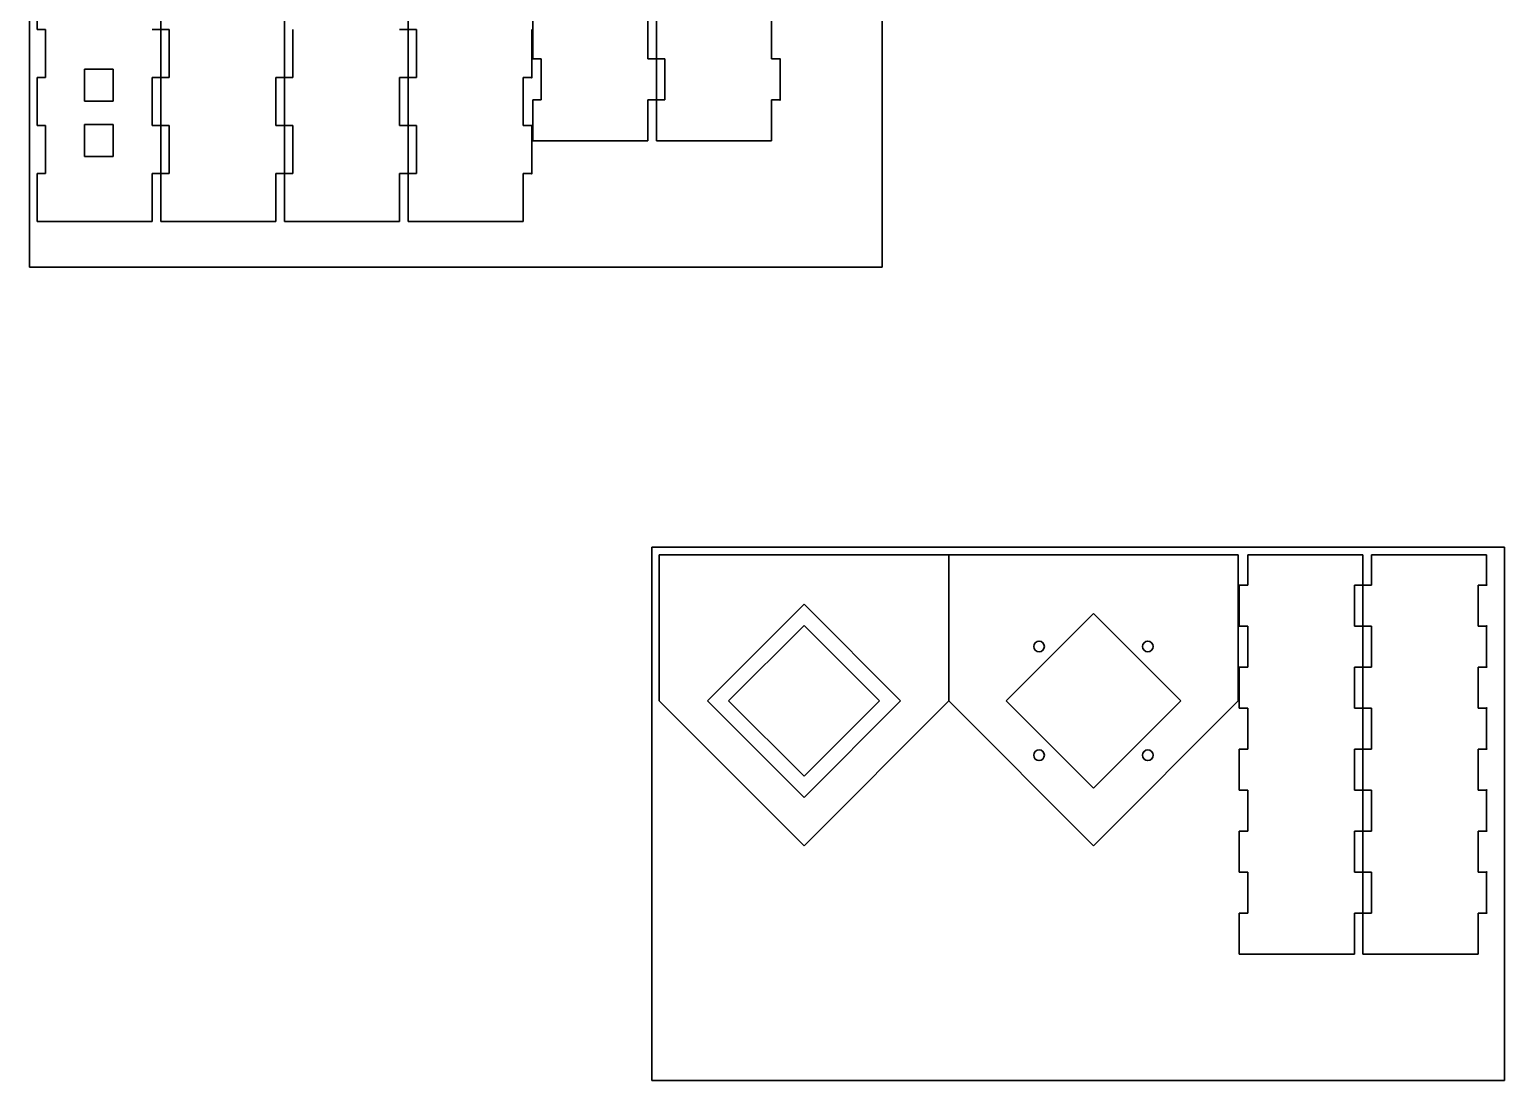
# Model space of a CAD drawing. Header units: millimetres. Extents: x 14254 to 34166, y 4312 to 8625.
# Drawn here: x 30265 to 31649, y 5118 to 6104 of the extents above; entities that cross this region are included whole.
import ezdxf

# ---------------------------------------------------------------- set-up
doc = ezdxf.new("R2010")
doc.units = ezdxf.units.MM
doc.layers.add('Tyk fuldstregslinje (Optegning)', color=7, linetype='Continuous', lineweight=30)

msp = doc.modelspace()

# ---------------------------------------------------------------- linework, layer by layer
at = {"layer": 'Tyk fuldstregslinje (Optegning)'}
for p, q in [((30265.1, 6380.7), (30265.1, 5880.7)), ((31065.1, 5880.7), (31065.1, 6380.7)), ((30388.2, 6373.6), (30388.2, 5923.6)), ((30504.2, 6373.6), (30504.2, 5923.6)), ((30620.2, 6373.6), (30620.2, 5923.6)), ((30272.2, 6103.6), (30272.2, 6148.6)), ((30280.2, 6103.6), (30272.2, 6103.6)), ((30280.2, 6058.6), (30280.2, 6103.6)), ((30280.2, 6103.6), (30280.2, 6058.6)), ((30388.2, 6103.6), (30380.2, 6103.6)), ((30396.2, 6103.6), (30388.2, 6103.6)), ((30396.2, 6103.6), (30396.2, 6058.6)), ((30512.2, 6103.6), (30512.2, 6058.6)), ((30620.2, 6103.6), (30612.2, 6103.6)), ((30628.2, 6103.6), (30620.2, 6103.6)), ((30628.2, 6103.6), (30628.2, 6058.6)), ((30736.2, 6103.6), (30736.2, 6058.6)), ((30737.2, 6114.6), (30737.2, 6076.1)), ((30845.2, 6114.6), (30845.2, 6076.1)), ((30853.2, 6114.6), (30853.2, 6076.1)), ((30961.2, 6114.6), (30961.2, 6076.1)), ((30745.2, 6076.1), (30737.2, 6076.1)), ((30745.2, 6037.7), (30745.2, 6076.1)), ((30853.2, 6076.1), (30845.2, 6076.1)), ((30853.2, 6076.1), (30853.2, 6037.7)), ((30861.2, 6076.1), (30853.2, 6076.1)), ((30861.2, 6037.7), (30861.2, 6076.1)), ((30969.2, 6076.1), (30961.2, 6076.1)), ((30969.2, 6076.1), (30969.2, 6037.7)), ((30316.7, 6036.6), (30316.7, 6066.6)), ((30316.7, 6066.6), (30343.7, 6066.6)), ((30343.7, 6066.6), (30343.7, 6036.6)), ((30280.2, 6058.6), (30272.2, 6058.6)), ((30272.2, 6013.6), (30272.2, 6058.6)), ((30380.2, 6058.6), (30380.2, 6013.6)), ((30388.2, 6058.6), (30380.2, 6058.6)), ((30396.2, 6058.6), (30388.2, 6058.6)), ((30496.2, 6058.6), (30496.2, 6013.6)), ((30504.2, 6058.6), (30496.2, 6058.6)), ((30512.2, 6058.6), (30504.2, 6058.6)), ((30612.2, 6058.6), (30612.2, 6013.6)), ((30620.2, 6058.6), (30612.2, 6058.6)), ((30628.2, 6058.6), (30620.2, 6058.6)), ((30728.2, 6058.6), (30728.2, 6013.6)), ((30736.2, 6058.6), (30728.2, 6058.6)), ((30343.7, 6036.6), (30316.7, 6036.6)), ((30737.2, 6037.7), (30737.2, 5999.2)), ((30745.2, 6037.7), (30737.2, 6037.7)), ((30845.2, 6037.7), (30845.2, 5999.2)), ((30853.2, 6037.7), (30845.2, 6037.7)), ((30853.2, 6037.7), (30853.2, 5999.2)), ((30861.2, 6037.7), (30853.2, 6037.7)), ((30961.2, 6037.7), (30961.2, 5999.2)), ((30969.2, 6037.7), (30961.2, 6037.7)), ((30280.2, 6013.6), (30272.2, 6013.6)), ((30280.2, 5968.6), (30280.2, 6013.6)), ((30280.2, 6013.6), (30280.2, 5968.6)), ((30316.7, 5984.6), (30316.7, 6014.6)), ((30316.7, 6014.6), (30343.7, 6014.6)), ((30343.7, 6014.6), (30343.7, 5984.6)), ((30388.2, 6013.6), (30380.2, 6013.6)), ((30396.2, 6013.6), (30388.2, 6013.6)), ((30396.2, 6013.6), (30396.2, 5968.6)), ((30504.2, 6013.6), (30496.2, 6013.6)), ((30512.2, 6013.6), (30504.2, 6013.6)), ((30512.2, 6013.6), (30512.2, 5968.6)), ((30620.2, 6013.6), (30612.2, 6013.6)), ((30628.2, 6013.6), (30620.2, 6013.6)), ((30628.2, 6013.6), (30628.2, 5968.6)), ((30736.2, 6013.6), (30728.2, 6013.6)), ((30736.2, 6013.6), (30736.2, 5968.6)), ((30745.2, 5999.2), (30737.2, 5999.2)), ((30745.2, 5999.2), (30845.2, 5999.2)), ((30861.2, 5999.2), (30853.2, 5999.2)), ((30861.2, 5999.2), (30961.2, 5999.2)), ((30343.7, 5984.6), (30316.7, 5984.6)), ((30280.2, 5968.6), (30272.2, 5968.6)), ((30272.2, 5923.6), (30272.2, 5968.6)), ((30380.2, 5968.6), (30380.2, 5923.6)), ((30388.2, 5968.6), (30380.2, 5968.6)), ((30396.2, 5968.6), (30388.2, 5968.6)), ((30496.2, 5968.6), (30496.2, 5923.6)), ((30504.2, 5968.6), (30496.2, 5968.6)), ((30512.2, 5968.6), (30504.2, 5968.6)), ((30612.2, 5968.6), (30612.2, 5923.6)), ((30620.2, 5968.6), (30612.2, 5968.6)), ((30628.2, 5968.6), (30620.2, 5968.6)), ((30728.2, 5968.6), (30728.2, 5923.6)), ((30736.2, 5968.6), (30728.2, 5968.6)), ((30280.2, 5923.6), (30272.2, 5923.6)), ((30380.2, 5923.6), (30280.2, 5923.6)), ((30396.2, 5923.6), (30388.2, 5923.6)), ((30496.2, 5923.6), (30396.2, 5923.6)), ((30512.2, 5923.6), (30504.2, 5923.6)), ((30612.2, 5923.6), (30512.2, 5923.6)), ((30628.2, 5923.6), (30620.2, 5923.6)), ((30728.2, 5923.6), (30628.2, 5923.6)), ((30265.1, 5880.7), (31065.1, 5880.7)), ((31648.8, 5618.2), (30848.8, 5618.2)), ((30848.8, 5618.2), (30848.8, 5118.2)), ((31648.8, 5118.2), (31648.8, 5618.2)), ((30855.9, 5611.2), (31127.4, 5611.2)), ((30855.9, 5474.2), (30855.9, 5611.2)), ((31127.4, 5611.2), (31399, 5611.2)), ((31127.4, 5474.2), (31127.4, 5611.2)), ((31399, 5474.2), (31399, 5611.2)), ((31408, 5582.7), (31408, 5611.2)), ((31408, 5611.2), (31508, 5611.2)), ((31516, 5611.2), (31508, 5611.2)), ((31516, 5611.2), (31516, 5582.7)), ((31524, 5582.7), (31524, 5611.2)), ((31524, 5611.2), (31624, 5611.2)), ((31632, 5611.2), (31624, 5611.2)), ((31632, 5611.2), (31632, 5582.7)), ((31400, 5582.7), (31400, 5544.3)), ((31408, 5582.7), (31400, 5582.7)), ((31508, 5582.7), (31508, 5544.3)), ((31516, 5582.7), (31508, 5582.7)), ((31516, 5582.7), (31516, 5544.3)), ((31524, 5582.7), (31516, 5582.7)), ((31624, 5582.7), (31624, 5544.3)), ((31632, 5582.7), (31624, 5582.7)), ((30991.7, 5564.7), (30901.1, 5474.2)), ((31082.2, 5474.2), (30991.7, 5564.7)), ((31263.2, 5556.2), (31181.2, 5474.2)), ((31345.2, 5474.2), (31263.2, 5556.2)), ((30991.7, 5544.9), (30920.9, 5474.2)), ((31062.4, 5474.2), (30991.7, 5544.9)), ((31408, 5544.3), (31400, 5544.3)), ((31408, 5505.9), (31408, 5544.3)), ((31516, 5544.3), (31508, 5544.3)), ((31516, 5544.3), (31516, 5505.9)), ((31524, 5544.3), (31516, 5544.3)), ((31524, 5505.9), (31524, 5544.3)), ((31632, 5544.3), (31624, 5544.3)), ((31632, 5544.3), (31632, 5505.9)), ((31400, 5505.9), (31400, 5467.4)), ((31408, 5505.9), (31400, 5505.9)), ((31508, 5505.9), (31508, 5467.4)), ((31516, 5505.9), (31508, 5505.9)), ((31516, 5505.9), (31516, 5467.4)), ((31524, 5505.9), (31516, 5505.9)), ((31624, 5505.9), (31624, 5467.4)), ((31632, 5505.9), (31624, 5505.9)), ((30855.9, 5474.2), (30991.7, 5338.4)), ((30901.1, 5474.2), (30991.7, 5383.7)), ((30920.9, 5474.2), (30991.7, 5403.5)), ((30991.7, 5403.5), (31062.4, 5474.2)), ((30991.7, 5338.4), (31127.4, 5474.2)), ((30991.7, 5383.7), (31082.2, 5474.2)), ((31127.4, 5474.2), (31263.2, 5338.4)), ((31181.2, 5474.2), (31263.2, 5392.2)), ((31263.2, 5392.2), (31345.2, 5474.2)), ((31263.2, 5338.4), (31399, 5474.2)), ((31408, 5467.4), (31400, 5467.4)), ((31408, 5429), (31408, 5467.4)), ((31516, 5467.4), (31508, 5467.4)), ((31516, 5467.4), (31516, 5429)), ((31524, 5467.4), (31516, 5467.4)), ((31524, 5429), (31524, 5467.4)), ((31632, 5467.4), (31624, 5467.4)), ((31632, 5467.4), (31632, 5429)), ((31400, 5429), (31400, 5390.5)), ((31408, 5429), (31400, 5429)), ((31508, 5429), (31508, 5390.5)), ((31516, 5429), (31508, 5429)), ((31516, 5429), (31516, 5390.5)), ((31524, 5429), (31516, 5429)), ((31624, 5429), (31624, 5390.5)), ((31632, 5429), (31624, 5429)), ((31408, 5390.5), (31400, 5390.5)), ((31408, 5352.1), (31408, 5390.5)), ((31516, 5390.5), (31508, 5390.5)), ((31516, 5390.5), (31516, 5352.1)), ((31524, 5390.5), (31516, 5390.5)), ((31524, 5352.1), (31524, 5390.5)), ((31632, 5390.5), (31624, 5390.5)), ((31632, 5390.5), (31632, 5352.1)), ((31400, 5352.1), (31400, 5313.7)), ((31408, 5352.1), (31400, 5352.1)), ((31508, 5352.1), (31508, 5313.7)), ((31516, 5352.1), (31508, 5352.1)), ((31516, 5352.1), (31516, 5313.7)), ((31524, 5352.1), (31516, 5352.1)), ((31624, 5352.1), (31624, 5313.7)), ((31632, 5352.1), (31624, 5352.1)), ((31408, 5313.7), (31400, 5313.7)), ((31408, 5275.2), (31408, 5313.7)), ((31516, 5313.7), (31508, 5313.7)), ((31516, 5313.7), (31516, 5275.2)), ((31524, 5313.7), (31516, 5313.7)), ((31524, 5275.2), (31524, 5313.7)), ((31632, 5313.7), (31624, 5313.7)), ((31632, 5313.7), (31632, 5275.2)), ((31400, 5275.2), (31400, 5236.8)), ((31408, 5275.2), (31400, 5275.2)), ((31508, 5275.2), (31508, 5236.8)), ((31516, 5275.2), (31508, 5275.2)), ((31516, 5275.2), (31516, 5236.8)), ((31524, 5275.2), (31516, 5275.2)), ((31624, 5275.2), (31624, 5236.8)), ((31632, 5275.2), (31624, 5275.2)), ((31408, 5236.8), (31400, 5236.8)), ((31408, 5236.8), (31508, 5236.8)), ((31524, 5236.8), (31516, 5236.8)), ((31524, 5236.8), (31624, 5236.8)), ((30848.8, 5118.2), (31648.8, 5118.2))]:
    msp.add_line(p, q, dxfattribs=at)
for centre in [(31212.2, 5525.2), (31314.2, 5525.2), (31212.2, 5423.2), (31314.2, 5423.2)]:
    msp.add_circle(centre, 5, dxfattribs=at)
for p in [(30388.2, 6103.6), (30620.2, 6103.6), (30853.2, 6076.1), (30969.2, 6076.1), (30388.2, 6058.6), (30504.2, 6058.6), (30620.2, 6058.6), (30736.2, 6058.6), (30853.2, 6037.7), (30969.2, 6037.7), (30388.2, 6013.6), (30504.2, 6013.6), (30620.2, 6013.6), (30736.2, 6013.6), (30388.2, 5968.6), (30504.2, 5968.6), (30620.2, 5968.6), (30736.2, 5968.6), (31516, 5582.7), (31632, 5582.7), (31516, 5544.3), (31632, 5544.3), (31516, 5505.9), (31632, 5505.9), (31516, 5467.4), (31632, 5467.4), (31516, 5429), (31632, 5429), (31516, 5390.5), (31632, 5390.5), (31516, 5352.1), (31632, 5352.1), (31516, 5313.7), (31632, 5313.7), (31516, 5275.2), (31632, 5275.2)]:
    msp.add_point(p, dxfattribs=at)

doc.saveas('drawing.dxf')
